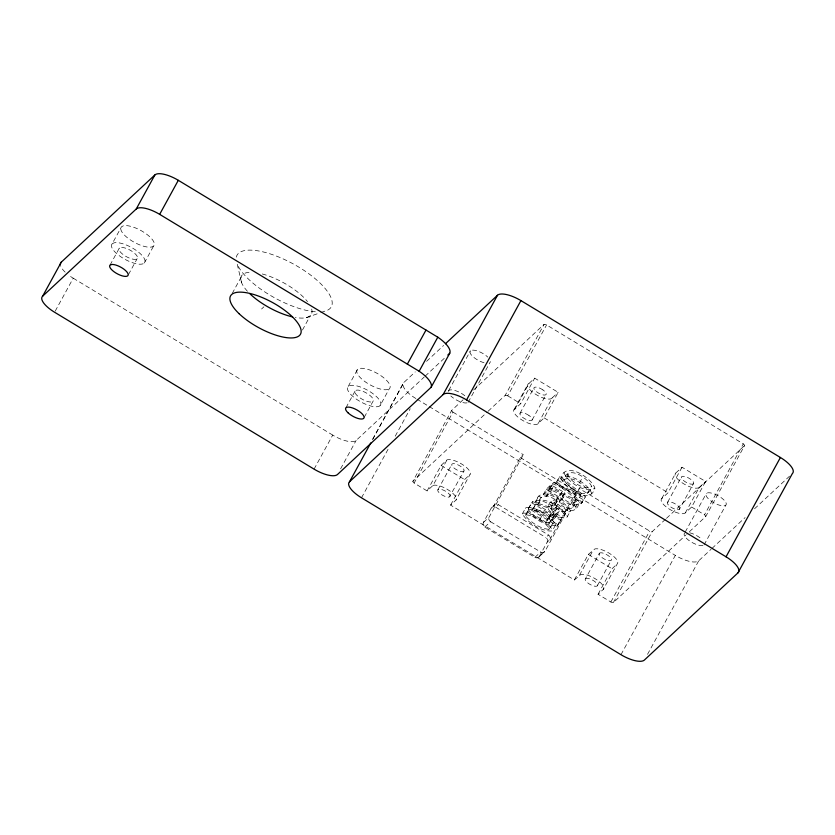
<?xml version="1.0" encoding="UTF-8"?>
<svg xmlns="http://www.w3.org/2000/svg" width="835" height="835" viewBox="0 0 835 835"><rect width="100%" height="100%" fill="white"/><g stroke="black" fill="none" stroke-linecap="round" stroke-linejoin="round"><path stroke-width="0.63" stroke-dasharray="4.17 3.13" d="M563.99 479.624C567.57 487.807 587.85 502.159 591.764 486.628C588.258 478.382 567.904 464.103 563.99 479.624C572.079 475.564 585.304 484.717 588.665 492.306M567.101 473.946C570.524 481.482 583.696 490.667 591.764 486.628M560.849 478.069C563.886 487.713 590.178 506.083 594.885 488.131C591.952 478.476 565.525 460.064 560.849 478.069C569.334 471.775 589.468 484.822 591.775 493.809M563.959 472.391C566.401 481.419 586.327 494.31 594.885 488.131M576.014 508.264L575.868 506.615L578.979 500.948L575.837 499.048L572.737 504.726C573.541 512.982 560.16 506.73 559.241 501.825L563.02 494.957L565.201 493.798L564.669 492.64L550.912 484.853L546.299 489.153L543.199 494.831L546.194 496.648L549.9 493.182L553.01 487.515L561.851 492.493L558.74 498.161C552.081 500.99 560.796 507.148 564.23 508.473C570.983 513.452 579.229 509.945 578.979 500.948M557.164 500.791C550.891 496.961 544.232 508.692 551.048 511.897C555.567 514.746 561.391 519.641 566.955 517.303L570.535 510.863C565.671 502.086 540.276 483.444 535.673 501.783L538.471 503.474C540.548 491.262 550.317 496.47 557.237 500.729L553.97 506.636L557.237 500.729M551.142 501.459C553.313 508.024 563.27 513.504 570.065 511.625L570.535 510.863M550.912 508.327C552.415 512.909 559.429 516.802 564.209 515.623L567.623 509.267C566.276 505.634 562.279 503.599 558.886 502.148C554.367 499.789 552.238 504.872 550.912 508.327C555.546 505.488 562.425 510.655 564.512 514.934L564.209 515.623M554.022 502.649C555.515 507.242 562.539 511.124 567.309 509.945M538.471 503.474L541.738 497.086M561.851 492.493C552.739 497.869 575.67 510.07 579.125 502.586M535.673 501.783L538.992 495.479M572.737 507.43L575.837 501.752L575.837 499.048M55.214 311.111L73.229 278.201A20.802 7.484 28.7 0 1 68.846 275.247M112.14 243.862L113.936 242.881A18.798 6.764 28.7 0 1 142.274 255.687A18.798 6.764 28.7 0 1 130.688 262.023A18.798 6.764 28.7 0 1 112.14 243.862L121.461 226.838L123.256 225.857A18.798 6.764 28.7 0 1 151.594 238.664A18.798 6.764 28.7 0 1 140.009 244.999A18.798 6.764 28.7 0 1 121.461 226.838M110.011 265.144L119.332 248.12L120.323 247.577A10.396 3.747 28.7 0 1 136.011 254.665A10.396 3.747 28.7 0 1 129.592 258.172A10.396 3.747 28.7 0 1 119.332 248.12M128.454 274.579L137.149 258.693M144.34 262.962L153.661 245.939M232.224 293.44L242.484 274.684M302.458 330.034L310.307 315.693M348.216 386.407L357.537 369.383M345.972 407.71L355.292 390.686M314.075 469.134L332.716 435.087A20.802 7.484 28.7 0 0 356.138 440.442L424.222 377.023M364.279 417.27L372.984 401.385A10.396 3.747 28.7 0 0 362.192 391.051A10.396 3.747 28.7 0 0 357.234 395.675A10.396 3.747 28.7 0 0 372.984 401.385M340.607 468.821L356.138 440.442M380.061 405.664A18.725 6.743 28.7 0 0 360.636 387.064A18.725 6.743 28.7 0 0 351.702 395.383A18.725 6.743 28.7 0 0 380.061 405.664L389.381 388.64A18.725 6.743 28.7 0 0 369.957 370.041A18.725 6.743 28.7 0 0 361.023 378.359A18.725 6.743 28.7 0 0 389.381 388.64M372.671 439.179L403.295 383.255M372.65 439.534L403.889 382.461L415.235 371.899M361.492 497.806L388.985 447.581M395.237 436.173L410.225 408.774M448.708 390.529L470.449 350.804M463.112 399.767L451.683 410.423L412.855 481.346L487.139 412.135M446.673 460.523L432.979 485.469L427.123 490.917L414.139 483.068L452.967 412.135A3.684 1.326 28.7 0 1 451.683 410.444M468.174 402.293L489.915 362.567A11.44 4.123 28.7 0 0 490.395 361.607M427.123 490.917L441.11 465.387L447.028 459.866A13.924 5.01 28.7 0 1 460.784 463.488L463.822 465.398A13.924 5.01 28.7 0 1 470.032 474.478L456.046 500.008L450.587 505.102L574.365 579.949L580.868 574.47A13.924 5.01 28.7 0 1 595.125 578.676L598.069 580.649A13.924 5.01 28.7 0 1 603.235 589.437L598.058 594.269L610.896 602.025A3.684 1.326 28.7 0 0 613.339 602.588L685.744 535.141M437.905 489.748L451.881 464.218M488.089 411.248L505.238 395.279L544.096 324.345A3.684 1.326 28.7 0 1 546.528 324.909L743.327 443.896A3.684 1.326 28.7 0 1 744.58 445.566L705.742 516.51L686.694 534.254M449.971 496.574A6.93 2.495 28.7 0 0 446.882 492.055L445.368 491.095A6.93 2.495 28.7 0 0 438.051 489.581A6.93 2.495 28.7 0 0 441.475 494.602A6.93 2.495 28.7 0 0 449.387 496.992L463.947 471.034A6.93 2.495 28.7 0 0 460.857 466.514L459.344 465.565A6.93 2.495 28.7 0 0 452.027 464.051A6.93 2.495 28.7 0 0 455.461 469.061A6.93 2.495 28.7 0 0 463.373 471.451L463.947 471.034M505.238 395.279L505.258 395.279A3.684 1.326 28.7 0 1 507.701 395.832L546.581 324.93M450.587 505.102L464.563 479.572L470.032 474.478M513.911 409.87L527.887 384.34M514.997 408.993L528.972 383.453L534.671 378.151L558.145 392.346L544.169 417.876L538.262 423.387A13.924 5.01 28.7 0 1 523.482 420.913L520.424 419.024A13.924 5.01 28.7 0 1 514.997 408.993L520.696 403.681L534.671 378.151M520.017 413.262L534.003 387.732M532.145 419.995L546.121 394.454M665.526 519.224L652.166 531.655A3.684 1.326 28.7 0 1 649.724 531.102L579.333 488.548L545.161 550.964L539.431 556.298A3.465 3.215 47 0 1 534.932 557.352L484.801 527.052A3.465 3.215 47 0 1 483.413 522.428L491.178 508.244L494.351 505.081M538.262 423.387L552.238 397.846L558.145 392.346M452.967 412.135L523.315 454.668L520.257 457.517L493.85 505.749A3.465 3.215 47 0 1 498.349 504.695L548.48 535.005A3.465 3.215 47 0 1 549.879 539.619L547.196 542.113L539.431 556.298M483.413 522.428L489.143 517.084L523.315 454.668M522.292 513.974L525.873 507.492C536.842 506.835 549.973 515.539 555.828 524.526L552.259 530.997C541.289 531.665 528.148 522.981 522.292 513.974L522.773 513.17C533.732 512.513 546.873 521.207 552.728 530.194M531.519 502.691L550.776 514.339L547.666 520.007L528.409 508.369L532.636 501.647L556.413 509.267L559.252 510.978L556.152 516.656L551.632 520.863L558.218 524.839L561.329 519.161L554.743 515.185L551.632 520.863M528.409 508.369L532.636 501.647M525.278 515.435L528.701 509.204C537.531 509.423 547.562 516.155 552.864 523.065L549.451 529.307C540.621 529.077 530.601 522.345 525.278 515.435L525.591 514.871C534.431 515.091 544.451 521.833 549.764 528.743L549.451 529.307M526.259 514.527L529.359 508.859M532.761 509.548L535.924 503.829L555.244 510.175L552.133 515.853L548.678 519.067L532.761 509.548L535.924 503.829M543.199 494.831L547.812 490.531L550.912 484.853M549.221 489.216L553.49 482.453L580.951 494.884L577.851 500.562L550.39 488.131L549.221 489.216L581.212 503.421L582.277 502.419L585.387 496.752L560.066 476.336L555.818 483.068L577.851 500.562M550.39 488.131L553.49 482.453M546.194 496.648L549.294 490.97L553.01 487.515M555.818 483.068L560.066 476.336M539.493 520.215L542.604 514.548M566.641 478.027L569.752 472.359M556.287 499.977L559.387 494.31M561.329 519.161L560.316 520.101L553.73 516.124L549.253 523.086L546.288 521.29L550.776 514.339M548.678 519.067L551.778 513.4L555.244 510.175M555.776 507.816L558.886 502.148M559.241 501.825L562.091 499.466L561.558 498.307L564.669 492.64M529.526 507.325L553.302 514.934L556.413 509.267M562.091 499.466L565.201 493.798M549.253 523.086L553.73 516.124M548.783 529.651L552.864 523.065M579.427 483.016L582.538 477.338M550.63 521.802L557.206 525.779L560.316 520.101M549.879 539.619L576.286 491.387L579.333 488.548M581.212 503.421L585.387 496.752M587.214 493.652L590.324 487.974M574.365 579.949L588.341 554.409L594.854 548.939A13.924 5.01 28.7 0 1 609.101 553.146L612.045 555.108A13.924 5.01 28.7 0 1 617.222 563.907L603.235 589.437M579.5 575.169L593.476 549.628M585.471 578.739L586.139 578.404A6.93 2.495 28.7 0 1 593.236 580.492L594.708 581.473A6.93 2.495 28.7 0 1 596.868 586.118A6.93 2.495 28.7 0 1 588.988 583.79A6.93 2.495 28.7 0 1 585.46 578.749L599.436 553.208A6.93 2.495 28.7 0 0 602.974 558.25A6.93 2.495 28.7 0 0 610.844 560.577A6.93 2.495 28.7 0 0 608.684 555.943L607.212 554.962A6.93 2.495 28.7 0 0 600.125 552.864L599.457 553.208M597.275 585.857L611.262 560.316M598.058 594.269L612.034 568.729L617.222 563.907M661.717 498.641L675.703 473.101L682.007 467.224L705.596 481.492L691.62 507.022L685.316 512.899A13.871 4.989 28.7 0 1 669.691 509.329A13.871 4.989 28.7 0 1 661.717 498.641L668.031 492.765L682.007 467.224M610.855 602.004L649.682 531.081M667.624 502.2L681.6 476.67M613.36 602.578L652.198 531.655M679.419 509.329A6.93 2.495 28.7 0 0 672.227 502.44A6.93 2.495 28.7 0 0 668.908 505.53A6.93 2.495 28.7 0 0 679.419 509.329L693.394 483.799A6.93 2.495 28.7 0 0 686.203 476.91A6.93 2.495 28.7 0 0 682.894 479.989A6.93 2.495 28.7 0 0 693.394 483.799M685.316 512.899L699.292 487.369L705.596 481.492M685.222 532.02L706.347 493.433M620.969 654.692L675.338 555.39A20.802 7.484 28.7 0 0 698.759 560.744L711.055 549.294M705.742 516.489A3.684 1.326 28.7 0 0 704.5 514.819L743.296 443.865M704.062 544.921L725.803 505.196A11.44 4.123 28.7 0 0 713.946 493.829A11.44 4.123 28.7 0 0 708.487 498.912A11.44 4.123 28.7 0 0 725.803 505.196M647.522 654.337L698.759 560.744M528.701 509.204L528.388 509.767C533.555 516.907 543.209 522.188 551.893 523.973M555.828 524.526L555.359 525.319C544.399 525.998 531.248 517.303 525.403 508.296M548.031 507.127L550.63 505.78L554.137 506.396L544.263 501.752L541.132 501.344L538.627 502.764M575.837 501.752C571.756 505.394 564.011 500.468 562.352 496.147M535.882 501.157C545.892 496.574 562.508 507.68 567.435 516.541M261.595 308.981L263.881 306.842M426.581 361.325L443.604 345.471M425.161 376.136L445.963 356.754M473.591 390.008L544.065 324.356M491.178 508.244A3.465 3.215 47 0 1 495.677 507.189L498.349 504.695M484.801 527.052L490.531 521.708A3.465 3.215 47 0 1 489.143 517.084M546.288 521.29L547.666 520.007M554.743 515.185L559.252 510.978M557.206 525.779L558.218 524.839M547.196 542.113A3.465 3.215 47 0 0 545.808 537.5L548.48 535.005M534.932 557.352L540.663 552.019A3.465 3.215 47 0 0 545.161 550.964M538.93 556.976L544.66 551.632M666.476 518.337L744.58 445.587M711.994 548.418L745.091 517.585M754.548 508.776L789.534 476.18M306.309 317.644L319.638 312.968M320.849 312.541L324.481 311.267A53.743 19.341 28.7 0 0 298.972 267.21A53.743 19.341 28.7 0 0 236.19 257.879M552.133 515.853L532.813 509.496M552.332 483.538L584.323 497.743M549.9 493.182L558.74 498.161M547.812 490.531L561.558 498.307M535.872 503.87L551.778 513.4M507.743 395.853L520.696 403.681M544.169 417.876L668.031 492.765M691.62 507.022L704.458 514.788M520.257 457.517L576.286 491.387M416.968 399.172L428.105 405.914M429.221 406.582L675.338 555.39M572.737 504.726L575.868 506.615M546.299 489.153L549.294 490.97M538.784 496.105L541.581 497.796M553.302 514.934L556.152 516.656M549.399 515.623L552.353 517.408M441.11 465.387L464.563 479.572M588.341 554.409L612.034 568.729M495.677 507.189L545.808 537.5M490.531 521.708L540.663 552.019M73.229 278.201L332.716 435.087M580.951 494.884L558.928 477.401M414.139 483.068L414.097 483.037A3.684 1.326 28.7 0 1 412.855 481.367M556.966 482.004L582.277 502.419M241.545 282.554L237.182 263.964A53.743 19.341 28.7 0 0 316.34 311.831M552.238 397.846A13.924 5.01 28.7 0 1 537.458 395.383L534.4 393.494A13.924 5.01 28.7 0 1 528.972 383.453M699.292 487.369A13.871 4.989 28.7 0 1 683.677 483.789A13.871 4.989 28.7 0 1 675.703 473.101M432.979 485.469A13.924 5.01 28.7 0 1 446.808 489.018L449.846 490.938A13.924 5.01 28.7 0 1 456.046 500.008M311.664 309.044A39.871 14.352 28.7 0 1 295.308 317.467M247.421 291.248A39.871 14.352 28.7 0 1 251.178 272.273M262.294 273.974A39.871 14.352 28.7 0 1 307.52 301.633M65.151 272.137A20.802 7.484 28.7 0 1 60.778 266.271M415.851 398.504A20.802 7.484 28.7 0 1 403.889 382.461M702.913 545.474A11.44 4.123 28.7 0 1 689.94 541.174A11.44 4.123 28.7 0 1 684.596 533.148M689.679 532.793A11.44 4.123 28.7 0 1 701.922 539.431M484.029 362.724A11.44 4.123 28.7 0 1 471.211 354.791A11.44 4.123 28.7 0 1 474.259 350.22A11.44 4.123 28.7 0 1 487.776 357.088M467.026 402.856A11.44 4.123 28.7 0 1 450.848 396.009M448.228 391.49A11.44 4.123 28.7 0 1 455.012 390.498A11.44 4.123 28.7 0 1 466.034 396.802M542.886 389.903L541.362 388.953A6.93 2.495 28.7 0 0 534.223 387.482A6.93 2.495 28.7 0 0 537.239 392.283L538.773 393.233A6.93 2.495 28.7 0 0 545.902 394.704A6.93 2.495 28.7 0 0 542.886 389.903M528.899 415.433L527.376 414.494A6.93 2.495 28.7 0 0 520.247 413.012A6.93 2.495 28.7 0 0 523.263 417.824L524.787 418.763A6.93 2.495 28.7 0 0 531.926 420.245A6.93 2.495 28.7 0 0 528.899 415.433"/><path stroke-width="1.25" d="M42.627 296.206L61.268 262.169L154.882 174.953A20.802 7.484 28.7 0 1 178.304 180.308L437.79 337.194A24.518 8.83 28.7 0 1 449.752 353.236L431.111 387.283L337.497 474.489A20.802 7.484 28.7 0 1 314.075 469.134L54.588 312.248A20.802 7.484 28.7 0 1 42.627 296.206L136.241 209L154.882 174.953M136.241 209A20.802 7.484 28.7 0 1 159.662 214.355L178.304 180.308M407.355 364.112L425.996 330.065M445.493 343.707L497.503 295.256A20.802 7.484 28.7 0 1 520.925 300.61L780.412 457.496A20.802 7.484 28.7 0 1 792.373 473.539L738.004 572.831L644.39 660.047A20.802 7.484 28.7 0 1 620.969 654.692L361.492 497.806A20.802 7.484 28.7 0 1 349.531 481.764L370.771 442.957M431.111 387.283A24.518 8.83 28.7 0 0 419.149 371.241L437.79 337.194M349.531 481.764L443.135 394.558L497.503 295.256M443.135 394.558A20.802 7.484 28.7 0 1 466.567 399.913L520.925 300.61M738.004 572.831A20.802 7.484 28.7 0 0 726.043 556.799L780.412 457.496M447.852 355L449.752 353.236M159.662 214.355L419.149 371.241M466.567 399.913L726.043 556.799M292.605 316.924A39.871 14.352 28.7 0 1 249.926 293.795M60.423 265.019A20.802 7.484 28.7 0 1 61.268 262.169M111.003 264.601L110.011 265.144A10.396 3.747 28.7 0 0 120.271 275.195A10.396 3.747 28.7 0 0 126.69 271.688A10.396 3.747 28.7 0 0 111.003 264.601M239.06 313.657A39.871 14.352 28.7 0 0 299.431 335.545A39.871 14.352 28.7 0 0 258.088 295.934A39.871 14.352 28.7 0 0 239.06 313.657M347.913 412.699A10.396 3.747 28.7 0 0 363.663 418.408A10.396 3.747 28.7 0 0 352.871 408.075A10.396 3.747 28.7 0 0 347.913 412.699"/></g></svg>
